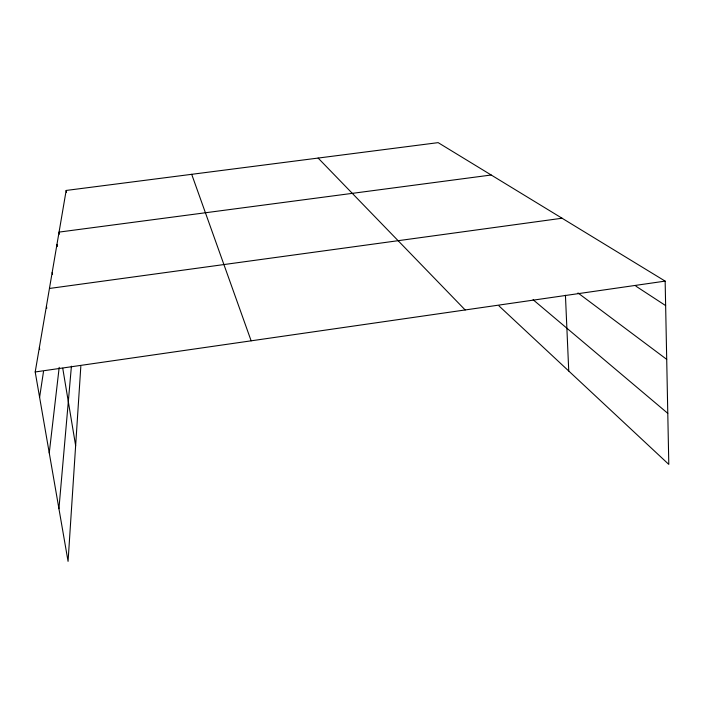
<?xml version="1.0" encoding="UTF-8"?>
<svg xmlns="http://www.w3.org/2000/svg" width="704" height="704" viewBox="0 0 704 704"><rect width="100%" height="100%" fill="white"/><g stroke="black" fill="none" stroke-linecap="round" stroke-linejoin="round"><path stroke-width="1.06" d="M80.828 366.309L68.068 561.361L35.2 371.967L66.167 190.45L438.143 142.639L665.148 281.116L668.8 464.394L499.03 305.958M58.925 508.702L71.421 366.177M49.254 452.945L59.198 367.321M39.6 397.32L43.498 371.598M35.2 371.967L665.148 281.116M49.447 288.464L562.065 218.231M491.198 175.006L59.057 232.1L59.4 234.194M635.853 286.132L665.641 305.598M577.993 292.961L666.706 359.366M533.078 299.702L667.779 413.336M318.129 158.066L465.168 309.954M191.69 174.31L251.143 340.824M39.371 347.53L39.723 349.624M46.429 306.143L46.781 308.229M52.184 272.422L52.527 274.525M62.744 368.245L75.636 445.623M56.962 244.402L57.314 246.576M66.167 190.45L66.493 192.491M565.435 295.258L568.753 371.026"/></g></svg>
